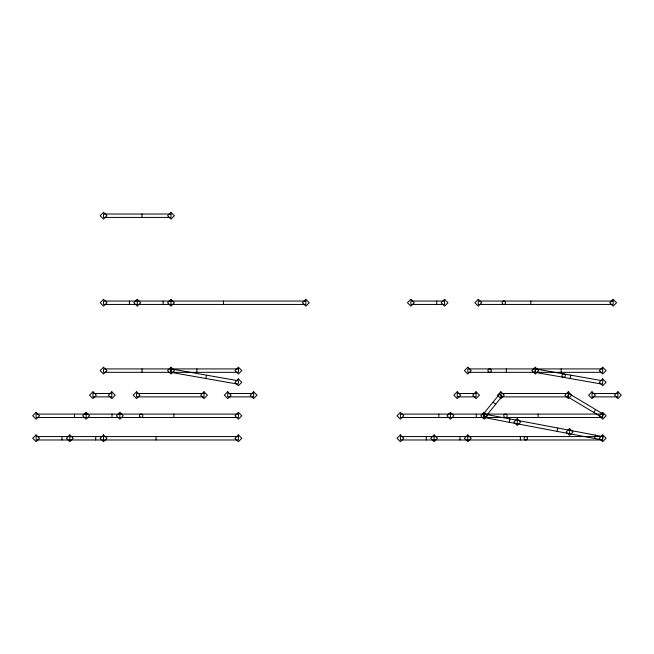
<?xml version="1.0" encoding="UTF-8"?>
<svg xmlns="http://www.w3.org/2000/svg" width="654" height="654" viewBox="0 0 654 654"><rect width="100%" height="100%" fill="white"/><g stroke="black" fill="none" stroke-linecap="round" stroke-linejoin="round"><path stroke-width="0.98" d="M205.887 378.511L206.476 375.159M570.174 378.511L570.762 375.159M509.245 422.28L509.875 418.936M516.938 423.743L517.567 420.399M557.094 431.362L557.731 428.018M569.242 433.667L569.879 430.324M594.674 438.491L595.312 435.147M593.824 412.461L595.573 409.543M493.059 402.096L495.699 404.237M561.181 368.921L561.181 372.322M538.128 414.088L538.128 417.489M535.25 368.921L535.25 372.322M530.827 301.044L530.827 304.445M520.363 436.578L520.363 439.979M506.327 368.921L506.327 372.322M484.124 414.088L484.124 417.489M476.3 414.088L476.3 417.489M467.823 436.578L467.823 439.979M459.991 436.578L459.991 439.979M450.41 414.088L450.41 417.489M438.793 414.088L438.793 417.489M436.733 301.044L436.733 304.445M434.101 436.578L434.101 439.979M426.277 436.578L426.277 439.979M223.513 301.044L223.513 304.445M196.895 368.921L196.895 372.322M173.841 414.088L173.841 417.489M170.964 301.044L170.964 304.445M170.964 368.921L170.964 372.322M163.14 301.044L163.14 304.445M156.077 436.578L156.077 439.979M142.041 214.022L142.041 217.422M142.041 368.921L142.041 372.322M137.25 301.044L137.25 304.445M129.418 301.044L129.418 304.445M119.837 414.088L119.837 417.489M112.014 414.088L112.014 417.489M103.536 436.578L103.536 439.979M95.705 436.578L95.705 439.979M86.124 414.088L86.124 417.489M74.507 414.088L74.507 417.489M69.815 436.578L69.815 439.979M61.991 436.578L61.991 439.979M171.266 368.946L170.669 372.298L238.064 384.184L238.653 380.832L171.266 368.946M535.552 368.946L534.956 372.298L602.35 384.184L602.939 380.832L535.552 368.946M484.442 414.113L483.813 417.456L602.367 439.954L603.004 436.61L484.442 414.113M569.176 393.716L567.427 396.635L601.811 417.244L603.56 414.325L569.176 393.716M499.55 394.1L482.807 414.71L485.448 416.86L502.19 396.25L499.55 394.1M103.536 212.321L100.136 215.722L103.536 219.123L106.937 215.722L103.536 212.321M170.964 212.321L167.563 215.722L170.964 219.123L174.373 215.722L170.964 212.321M103.536 299.344L100.136 302.745L103.536 306.146L106.937 302.745L103.536 299.344M137.25 299.344L133.849 302.745L137.25 306.146L140.651 302.745L137.25 299.344M36.101 412.38L32.7 415.789L36.101 419.189L39.502 415.789L36.101 412.38M170.964 299.344L167.563 302.745L170.964 306.146L174.373 302.745L170.964 299.344M103.536 367.221L100.136 370.622L103.536 374.023L106.937 370.622L103.536 367.221M36.101 434.877L32.7 438.278L36.101 441.679L39.502 438.278L36.101 434.877M92.95 391.771L89.549 395.179L92.95 398.58L96.359 395.179L92.95 391.771M86.124 412.38L82.723 415.789L86.124 419.189L89.524 415.789L86.124 412.38M111.801 391.771L108.392 395.179L111.801 398.58L115.202 395.179L111.801 391.771M69.815 434.877L66.414 438.278L69.815 441.679L73.223 438.278L69.815 434.877M136.58 391.771L133.179 395.179L136.58 398.58L139.981 395.179L136.58 391.771M119.837 412.38L116.437 415.789L119.837 419.189L123.238 415.789L119.837 412.38M170.964 367.221L167.563 370.622L170.964 374.023L174.373 370.622L170.964 367.221M103.536 434.877L100.136 438.278L103.536 441.679L106.937 438.278L103.536 434.877M204.015 391.771L200.614 395.179L204.015 398.58L207.416 395.179L204.015 391.771M305.835 299.344L302.434 302.745L305.835 306.146L309.236 302.745L305.835 299.344M238.399 367.221L234.999 370.622L238.399 374.023L241.8 370.622L238.399 367.221M238.399 378.879L234.999 382.279L238.399 385.68L241.8 382.279L238.399 378.879M227.723 391.771L224.322 395.179L227.723 398.58L231.124 395.179L227.723 391.771M253.613 391.771L250.212 395.179L253.613 398.58L257.014 395.179L253.613 391.771M238.399 412.38L234.999 415.789L238.399 419.189L241.8 415.789L238.399 412.38M238.399 434.877L234.999 438.278L238.399 441.679L241.8 438.278L238.399 434.877M410.851 299.344L407.45 302.745L410.851 306.146L414.252 302.745L410.851 299.344M444.565 299.344L441.164 302.745L444.565 306.146L447.965 302.745L444.565 299.344M478.278 299.344L474.878 302.745L478.278 306.146L481.679 302.745L478.278 299.344M400.387 412.38L396.986 415.789L400.387 419.189L403.788 415.789L400.387 412.38M467.823 367.221L464.422 370.622L467.823 374.023L471.223 370.622L467.823 367.221M400.387 434.877L396.986 438.278L400.387 441.679L403.788 438.278L400.387 434.877M457.236 391.771L453.835 395.179L457.236 398.58L460.645 395.179L457.236 391.771M450.41 412.38L447.009 415.789L450.41 419.189L453.811 415.789L450.41 412.38M476.079 391.771L472.679 395.179L476.079 398.58L479.488 395.179L476.079 391.771M434.101 434.877L430.7 438.278L434.101 441.679L437.51 438.278L434.101 434.877M500.866 391.771L497.465 395.179L500.866 398.58L504.267 395.179L500.866 391.771M484.124 412.38L480.723 415.789L484.124 419.189L487.524 415.789L484.124 412.38M535.25 367.221L531.849 370.622L535.25 374.023L538.659 370.622L535.25 367.221M467.823 434.877L464.422 438.278L467.823 441.679L471.223 438.278L467.823 434.877M613.15 299.344L609.741 302.745L613.15 306.146L616.55 302.745L613.15 299.344M517.249 418.666L513.848 422.067L517.249 425.468L520.658 422.067L517.249 418.666M568.301 391.771L564.901 395.179L568.301 398.58L571.702 395.179L568.301 391.771M602.686 367.221L599.285 370.622L602.686 374.023L606.086 370.622L602.686 367.221M602.686 378.879L599.285 382.279L602.686 385.68L606.086 382.279L602.686 378.879M592.009 391.771L588.608 395.179L592.009 398.58L595.41 395.179L592.009 391.771M569.56 428.591L566.16 431.992L569.56 435.401L572.961 431.992L569.56 428.591M617.899 391.771L614.498 395.179L617.899 398.58L621.3 395.179L617.899 391.771M602.686 412.38L599.285 415.789L602.686 419.189L606.086 415.789L602.686 412.38M602.686 434.877L599.285 438.278L602.686 441.679L606.086 438.278L602.686 434.877M170.964 214.022L103.536 214.022L103.536 217.422L170.964 217.422L170.964 214.022M305.835 301.044L103.536 301.044L103.536 304.445L305.835 304.445L305.835 301.044M444.565 301.044L410.851 301.044L410.851 304.445L444.565 304.445L444.565 301.044M613.15 301.044L478.278 301.044L478.278 304.445L613.15 304.445L613.15 301.044M238.399 368.921L103.536 368.921L103.536 372.322L238.399 372.322L238.399 368.921M602.686 368.921L467.823 368.921L467.823 372.322L602.686 372.322L602.686 368.921M111.801 393.479L92.95 393.479L92.95 396.88L111.801 396.88L111.801 393.479M204.015 393.479L136.58 393.479L136.58 396.88L204.015 396.88L204.015 393.479M253.613 393.479L227.723 393.479L227.723 396.88L253.613 396.88L253.613 393.479M476.079 393.479L457.236 393.479L457.236 396.88L476.079 396.88L476.079 393.479M568.301 393.479L500.866 393.479L500.866 396.88L568.301 396.88L568.301 393.479M617.899 393.479L592.009 393.479L592.009 396.88L617.899 396.88L617.899 393.479M238.399 414.088L36.101 414.088L36.101 417.489L238.399 417.489L238.399 414.088M602.686 414.088L400.387 414.088L400.387 417.489L602.686 417.489L602.686 414.088M238.399 436.578L36.101 436.578L36.101 439.979L238.399 439.979L238.399 436.578M602.686 436.578L400.387 436.578L400.387 439.979L602.686 439.979L602.686 436.578M502.615 303.947A1.7 1.7 0 0 0 505.46 303.186A1.7 1.7 0 0 0 503.376 301.102A1.7 1.7 0 0 0 502.615 303.947M504.594 417.26A1.7 1.7 0 0 0 507.144 415.789A1.7 1.7 0 0 0 504.594 414.309A1.7 1.7 0 0 0 504.594 417.26M524.909 439.75A1.7 1.7 0 0 0 527.459 438.278A1.7 1.7 0 0 0 524.909 436.807A1.7 1.7 0 0 0 524.909 439.75M562.792 377.105A1.7 1.7 0 0 0 565.342 375.625A1.7 1.7 0 0 0 562.792 374.153A1.7 1.7 0 0 0 562.792 377.105M488.775 372.093A1.7 1.7 0 0 0 491.326 370.622A1.7 1.7 0 0 0 488.775 369.15A1.7 1.7 0 0 0 488.775 372.093M139.956 416.99A1.7 1.7 0 0 0 142.801 416.222A1.7 1.7 0 0 0 140.716 414.146A1.7 1.7 0 0 0 139.956 416.99"/></g></svg>
